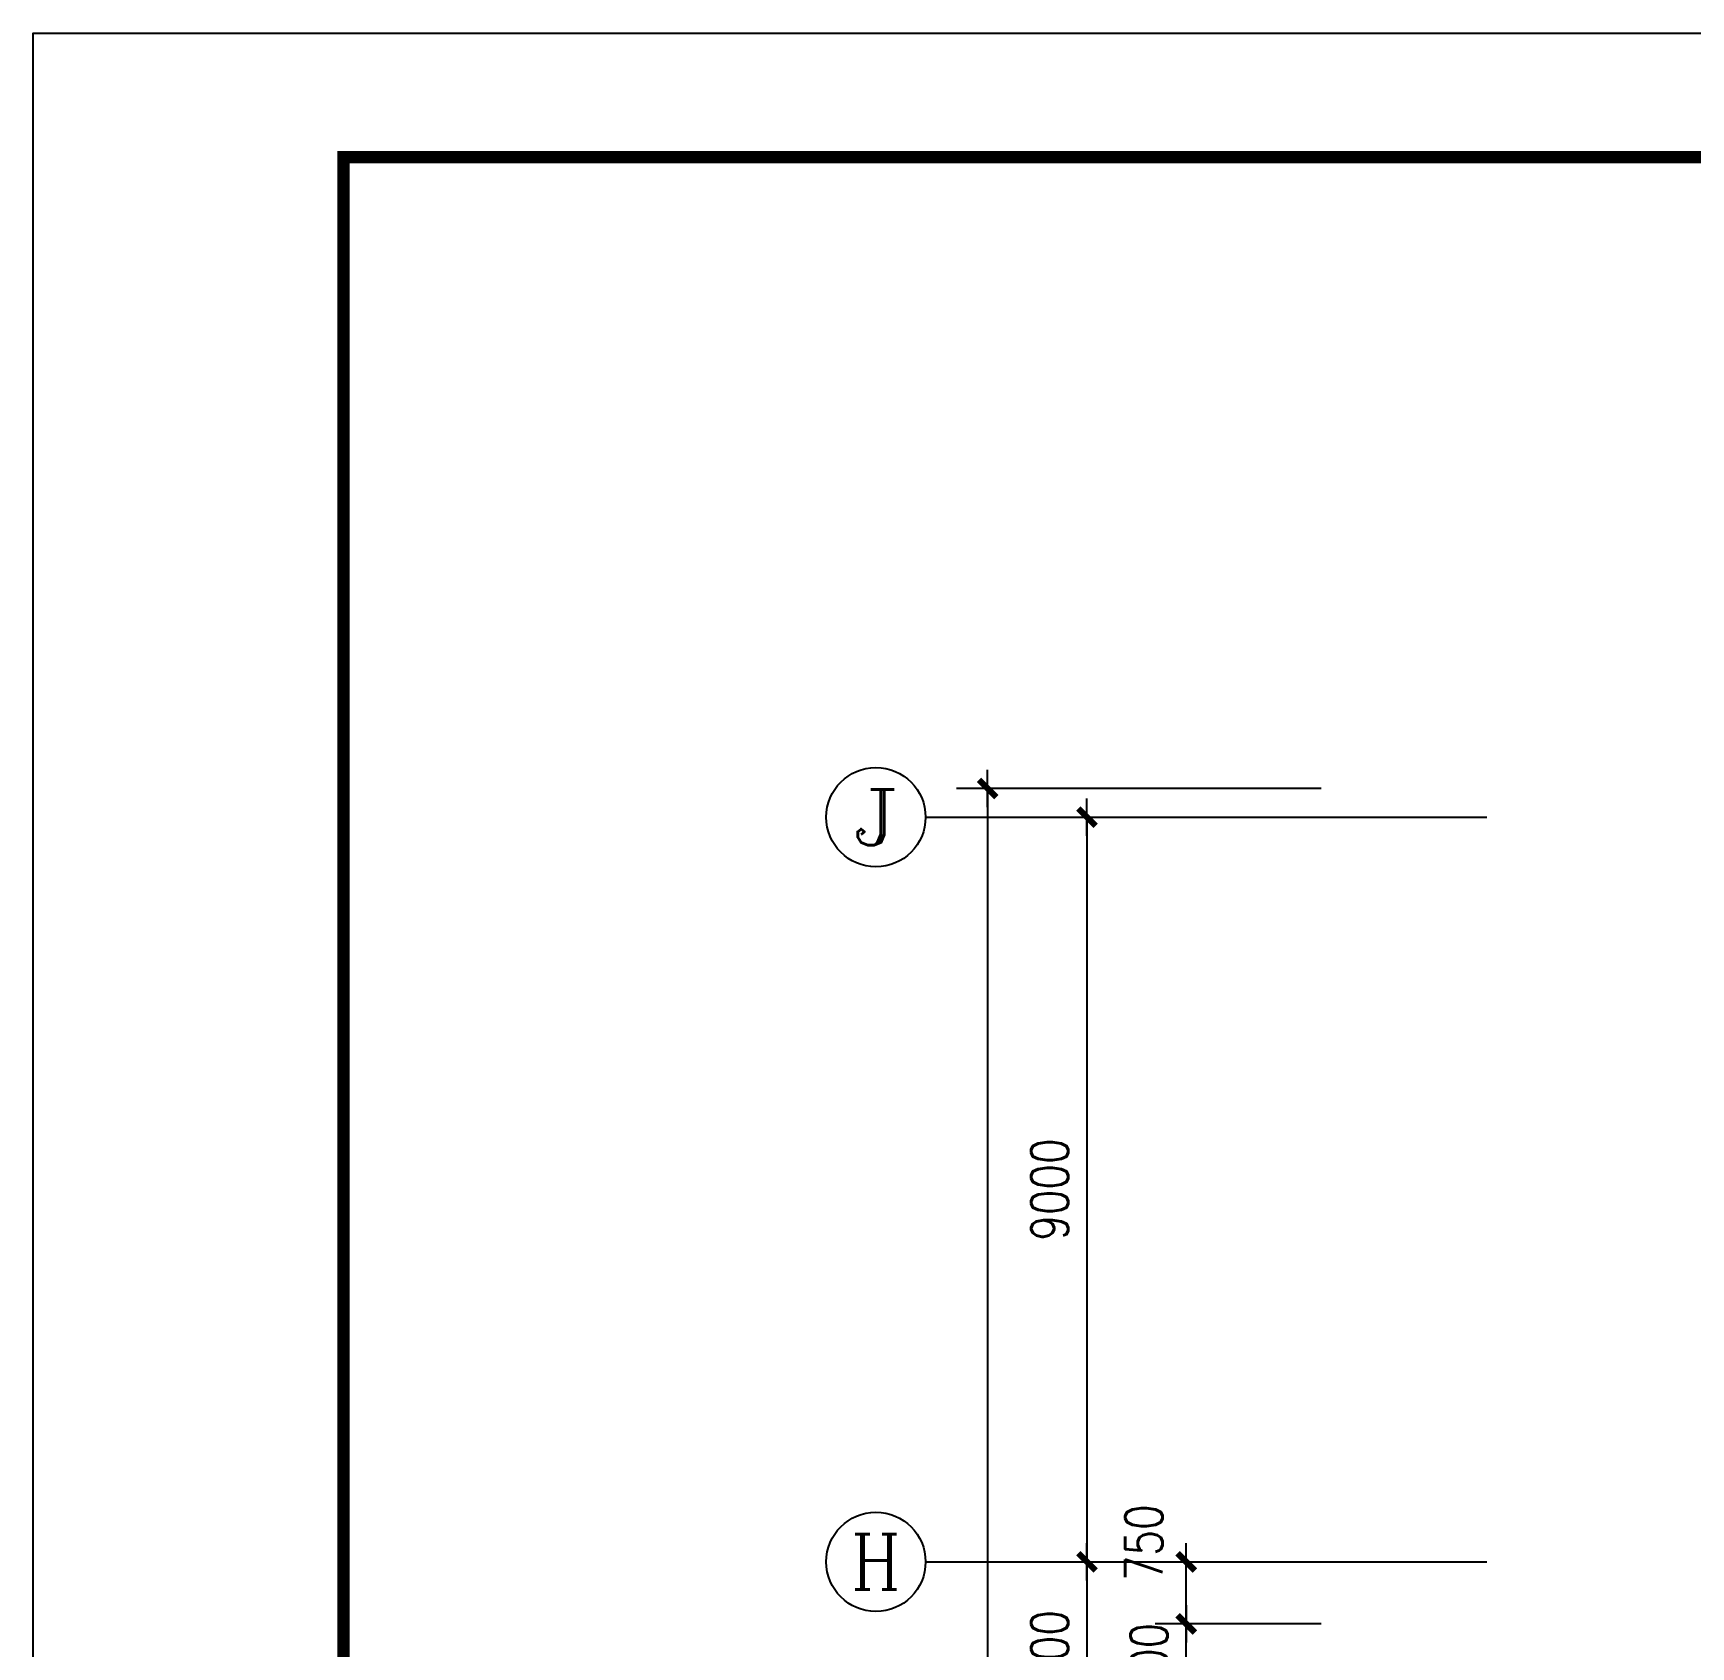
# Model space of a CAD drawing. Extents: x -55219 to 470149, y 494712 to 780039.
# Drawn here: x 343999 to 364037, y 663378 to 682881 of the extents above; entities that cross this region are included whole.
import ezdxf
from ezdxf.enums import TextEntityAlignment as Align

# ---------------------------------------------------------------- set-up
doc = ezdxf.new("R2010")
doc.units = 0
doc.header["$LTSCALE"] = 1500
doc.header["$MEASUREMENT"] = 0
doc.layers.get('0').update_dxf_attribs({"linetype": 'CONTINUOUS'})
doc.layers.get('DEFPOINTS').update_dxf_attribs({"linetype": 'CONTINUOUS'})
for name, color, linetype in [('AXIS', 3, 'CONTINUOUS'), ('AXIS_TEXT', 7, 'CONTINUOUS'), ('PUB_DIM', 3, 'CONTINUOUS'), ('PUB_TITLE', 4, 'CONTINUOUS')]:
    doc.layers.add(name, color=color, linetype=linetype)
doc.styles.add('COMPLEX', font='COMPLEX')
doc.styles.add('DIM_FONT', font='SIMPLEX.shx', dxfattribs={"width": 0.8})
doc.dimstyles.new('AXIS150', dxfattribs={"dimscale": 1.5, "dimtxt": 300, "dimasz": 1, "dimexe": 250, "dimexo": 300, "dimgap": 150, "dimtad": 1, "dimdec": 0, "dimzin": 0, "dimdsep": 46, "dimtxsty": 'DIM_FONT', "dimblk": '_DIMX', "dimcen": 0.09, "dimse1": 1, "dimse2": 1, "dimclrt": 7, "dimadec": 0, "dimazin": 0, "dimtfac": 1, "dimtdec": 0, "dimtix": 1, "dimtmove": 2, "dimatfit": 3, "dimldrblk": '_DIMX', "dimfxl": 1, "dimtolj": 1, "dimtzin": 0, "dimarcsym": 0})
doc.dimstyles.new('DIMB150', dxfattribs={"dimscale": 1.5, "dimtxt": 300, "dimasz": 1, "dimexe": 250, "dimexo": 300, "dimgap": 150, "dimtad": 1, "dimdec": 0, "dimzin": 0, "dimdsep": 46, "dimtxsty": 'DIM_FONT', "dimblk": '_DIMX', "dimcen": 0.09, "dimse2": 1, "dimclrt": 7, "dimadec": 0, "dimazin": 0, "dimtfac": 1, "dimtdec": 0, "dimtix": 1, "dimtmove": 2, "dimatfit": 3, "dimldrblk": '_DIMX', "dimfxl": 1, "dimtolj": 1, "dimtzin": 0, "dimarcsym": 0})
doc.dimstyles.new('DIMN150', dxfattribs={"dimscale": 1.5, "dimtxt": 300, "dimasz": 1, "dimexe": 250, "dimexo": 300, "dimgap": 150, "dimtad": 1, "dimdec": 0, "dimzin": 0, "dimdsep": 46, "dimtxsty": 'DIM_FONT', "dimblk": '_DIMX', "dimcen": 0.09, "dimclrt": 7, "dimadec": 0, "dimazin": 0, "dimtfac": 1, "dimtdec": 0, "dimtix": 1, "dimtmove": 2, "dimatfit": 3, "dimldrblk": '_DIMX', "dimfxl": 1, "dimtolj": 1, "dimtzin": 0, "dimarcsym": 0})

# ---------------------------------------------------------------- blocks, each defined once
blk = doc.blocks.new('_AXISO')
blk.add_circle((0, 0), 0.5)
at = {"layer": 'AXIS_TEXT', "style": 'COMPLEX', "width": 1.041667}
blk.add_attdef('A', text='', height=0.56, dxfattribs=at).set_placement((-0.25, -0.28), (0.25, -0.28), align=Align.FIT)
blk = doc.blocks.new('_DIMX')
blk.add_line((-150, 0), (150, 0))
at = {"const_width": 50}
blk.add_lwpolyline([(-70, -70), (70, 70)], dxfattribs=at)
blk = doc.blocks.new('*D181')
at = {"color": 0, "linetype": 'ByBlock'}
blk.add_line((356737, 664403), (356737, 662006), dxfattribs=at)
at = {"layer": 'DEFPOINTS', "color": 0, "linetype": 'ByBlock'}
for p in [(361569, 664405), (356737, 662005), (361569, 662005)]:
    blk.add_point(p, dxfattribs=at)
at = {"color": 0, "linetype": 'ByBlock', "xscale": 1.5, "yscale": 1.5, "zscale": 1.5}
for p, rotation in [((356737, 664405), 90), ((356737, 662005), 270)]:
    blk.add_blockref('_DIMX', p, dxfattribs=dict(at, rotation=rotation))
at = {"color": 7, "linetype": 'ByBlock', "insert": (356287, 663205), "char_height": 450, "attachment_point": 5, "rotation": 90, "style": 'DIM_FONT'}
blk.add_mtext('\\A1;2400', dxfattribs=at)
blk = doc.blocks.new('*D183')
at = {"color": 0, "linetype": 'ByBlock'}
blk.add_line((356737, 673403), (356737, 664406), dxfattribs=at)
at = {"layer": 'DEFPOINTS', "color": 0, "linetype": 'ByBlock'}
for p in [(361569, 673405), (356737, 664405), (361569, 664405)]:
    blk.add_point(p, dxfattribs=at)
at = {"color": 0, "linetype": 'ByBlock', "xscale": 1.5, "yscale": 1.5, "zscale": 1.5}
for p, rotation in [((356737, 673405), 90), ((356737, 664405), 270)]:
    blk.add_blockref('_DIMX', p, dxfattribs=dict(at, rotation=rotation))
at = {"color": 7, "linetype": 'ByBlock', "insert": (356287, 668905), "char_height": 450, "attachment_point": 5, "rotation": 90, "style": 'DIM_FONT'}
blk.add_mtext('\\A1;9000', dxfattribs=at)
blk = doc.blocks.new('*D188')
at = {"color": 0, "linetype": 'ByBlock'}
for p, q in [((359570, 673753), (355162, 673753)), ((355537, 673752), (355537, 608005)), ((359570, 608003), (355162, 608003))]:
    blk.add_line(p, q, dxfattribs=at)
at = {"layer": 'DEFPOINTS', "color": 0, "linetype": 'ByBlock'}
for p in [(360020, 673753), (355537, 608003), (360020, 608003)]:
    blk.add_point(p, dxfattribs=at)
at = {"color": 0, "linetype": 'ByBlock', "xscale": 1.5, "yscale": 1.5, "zscale": 1.5}
for p, rotation in [((355537, 673753), 90), ((355537, 608003), 270)]:
    blk.add_blockref('_DIMX', p, dxfattribs=dict(at, rotation=rotation))
at = {"color": 7, "linetype": 'ByBlock', "insert": (355087, 640878), "char_height": 450, "attachment_point": 5, "rotation": 90, "style": 'DIM_FONT'}
blk.add_mtext('\\A1;65750', dxfattribs=at)
blk = doc.blocks.new('*D390')
at = {"color": 0, "linetype": 'ByBlock'}
for p, q in [((359570, 663655), (357562, 663655)), ((357937, 663656), (357937, 663658)), ((357937, 662755), (357937, 663655)), ((359570, 662755), (357562, 662755)), ((357937, 662753), (357937, 662752))]:
    blk.add_line(p, q, dxfattribs=at)
at = {"layer": 'DEFPOINTS', "color": 0, "linetype": 'ByBlock'}
for p in [(357937, 663655), (360020, 663655), (360020, 662755)]:
    blk.add_point(p, dxfattribs=at)
at = {"color": 0, "linetype": 'ByBlock', "xscale": 1.5, "yscale": 1.5, "zscale": 1.5}
for p, rotation in [((357937, 663655), 270), ((357937, 662755), 90)]:
    blk.add_blockref('_DIMX', p, dxfattribs=dict(at, rotation=rotation))
at = {"color": 7, "linetype": 'ByBlock', "insert": (357487, 663205), "char_height": 450, "attachment_point": 5, "rotation": 90, "style": 'DIM_FONT'}
blk.add_mtext('\\A1;900', dxfattribs=at)
blk = doc.blocks.new('*D391')
at = {"color": 0, "linetype": 'ByBlock'}
for p, q in [((357937, 663656), (357937, 664403)), ((359570, 663655), (357562, 663655))]:
    blk.add_line(p, q, dxfattribs=at)
at = {"layer": 'DEFPOINTS', "color": 0, "linetype": 'ByBlock'}
for p in [(357937, 664405), (360020, 664405), (360020, 663655)]:
    blk.add_point(p, dxfattribs=at)
at = {"color": 0, "linetype": 'ByBlock', "xscale": 1.5, "yscale": 1.5, "zscale": 1.5}
for p, rotation in [((357937, 664405), 90), ((357937, 663655), 270)]:
    blk.add_blockref('_DIMX', p, dxfattribs=dict(at, rotation=rotation))
at = {"color": 7, "linetype": 'ByBlock', "insert": (357426, 664636), "char_height": 450, "attachment_point": 5, "rotation": 90, "style": 'DIM_FONT'}
blk.add_mtext('\\A1;750', dxfattribs=at)

msp = doc.modelspace()

# ---------------------------------------------------------------- linework, layer by layer
at = {"layer": 'AXIS'}
for p, q in [((354786.6, 673404.9), (361568.9, 673404.9)), ((354786.6, 664404.9), (361568.9, 664404.9))]:
    msp.add_line(p, q, dxfattribs=at)
at = {"layer": 'PUB_TITLE'}
msp.add_lwpolyline([(343999.3, 593781.4), (343999.3, 682881.4), (470149.3, 682881.4), (470149.3, 593781.4)], close=True, dxfattribs=at)
at = {"layer": 'PUB_TITLE', "const_width": 150}
msp.add_lwpolyline([(347749.3, 595281.4), (468649.3, 595281.4), (468649.3, 681381.4), (347749.3, 681381.4)], close=True, dxfattribs=at)

# ---------------------------------------------------------------- block references
at = {"layer": 'AXIS'}
ref = msp.add_blockref('_AXISO', (354186.6, 673404.9), dxfattribs=dict(at, xscale=1200, yscale=1200, zscale=1200))
ref.add_attrib('A', 'J', dxfattribs={"layer": 'AXIS_TEXT', "height": 672, "style": 'COMPLEX', "width": 1.704545}).set_placement((353886.6, 673068.9), (354486.6, 673068.9), align=Align.FIT)
ref = msp.add_blockref('_AXISO', (354186.6, 664404.9), dxfattribs=dict(at, xscale=1200, yscale=1200, zscale=1200))
ref.add_attrib('A', 'H', dxfattribs={"layer": 'AXIS_TEXT', "height": 672, "style": 'COMPLEX', "width": 0.9375}).set_placement((353886.6, 664068.9), (354486.6, 664068.9), align=Align.FIT)

# ---------------------------------------------------------------- dimensions: what is measured, and where the dimension line sits
for base, p1, p2, picture, middle in [((356736.6, 664404.9), (361568.9, 673404.9), (361568.9, 664404.9), '*D183', (356286.6, 668904.9)), ((356736.6, 662004.9), (361568.9, 664404.9), (361568.9, 662004.9), '*D181', (356286.6, 663204.9))]:
    dim = msp.add_linear_dim(base=base, p1=p1, p2=p2, angle=90, dimstyle='AXIS150', dxfattribs=at)
    dim.commit()
    dim.dimension.update_dxf_attribs({"geometry": picture, "text_midpoint": middle, "dimtype": 160})
at = {"layer": 'PUB_DIM'}
for p1, p2, distance, picture, middle in [((360019.5, 673753.4), (360019.5, 608003.4), -4483, '*D188', (355086.6, 640878.4)), ((360019.5, 662754.9), (360019.5, 663654.9), 2083, '*D390', (357486.6, 663204.9))]:
    dim = msp.add_aligned_dim(p1=p1, p2=p2, distance=distance, dimstyle='DIMN150', dxfattribs=at)
    dim.commit()
    dim.dimension.update_dxf_attribs({"geometry": picture, "text_midpoint": middle})
dim = msp.add_linear_dim(base=(357936.6, 664404.9), p1=(360019.5, 663654.9), p2=(360019.5, 664404.9), angle=90, dimstyle='DIMB150', dxfattribs=at)
dim.commit()
dim.dimension.update_dxf_attribs({"geometry": '*D391', "text_midpoint": (357426.2, 664635.8), "dimtype": 161})

doc.saveas('drawing.dxf')
